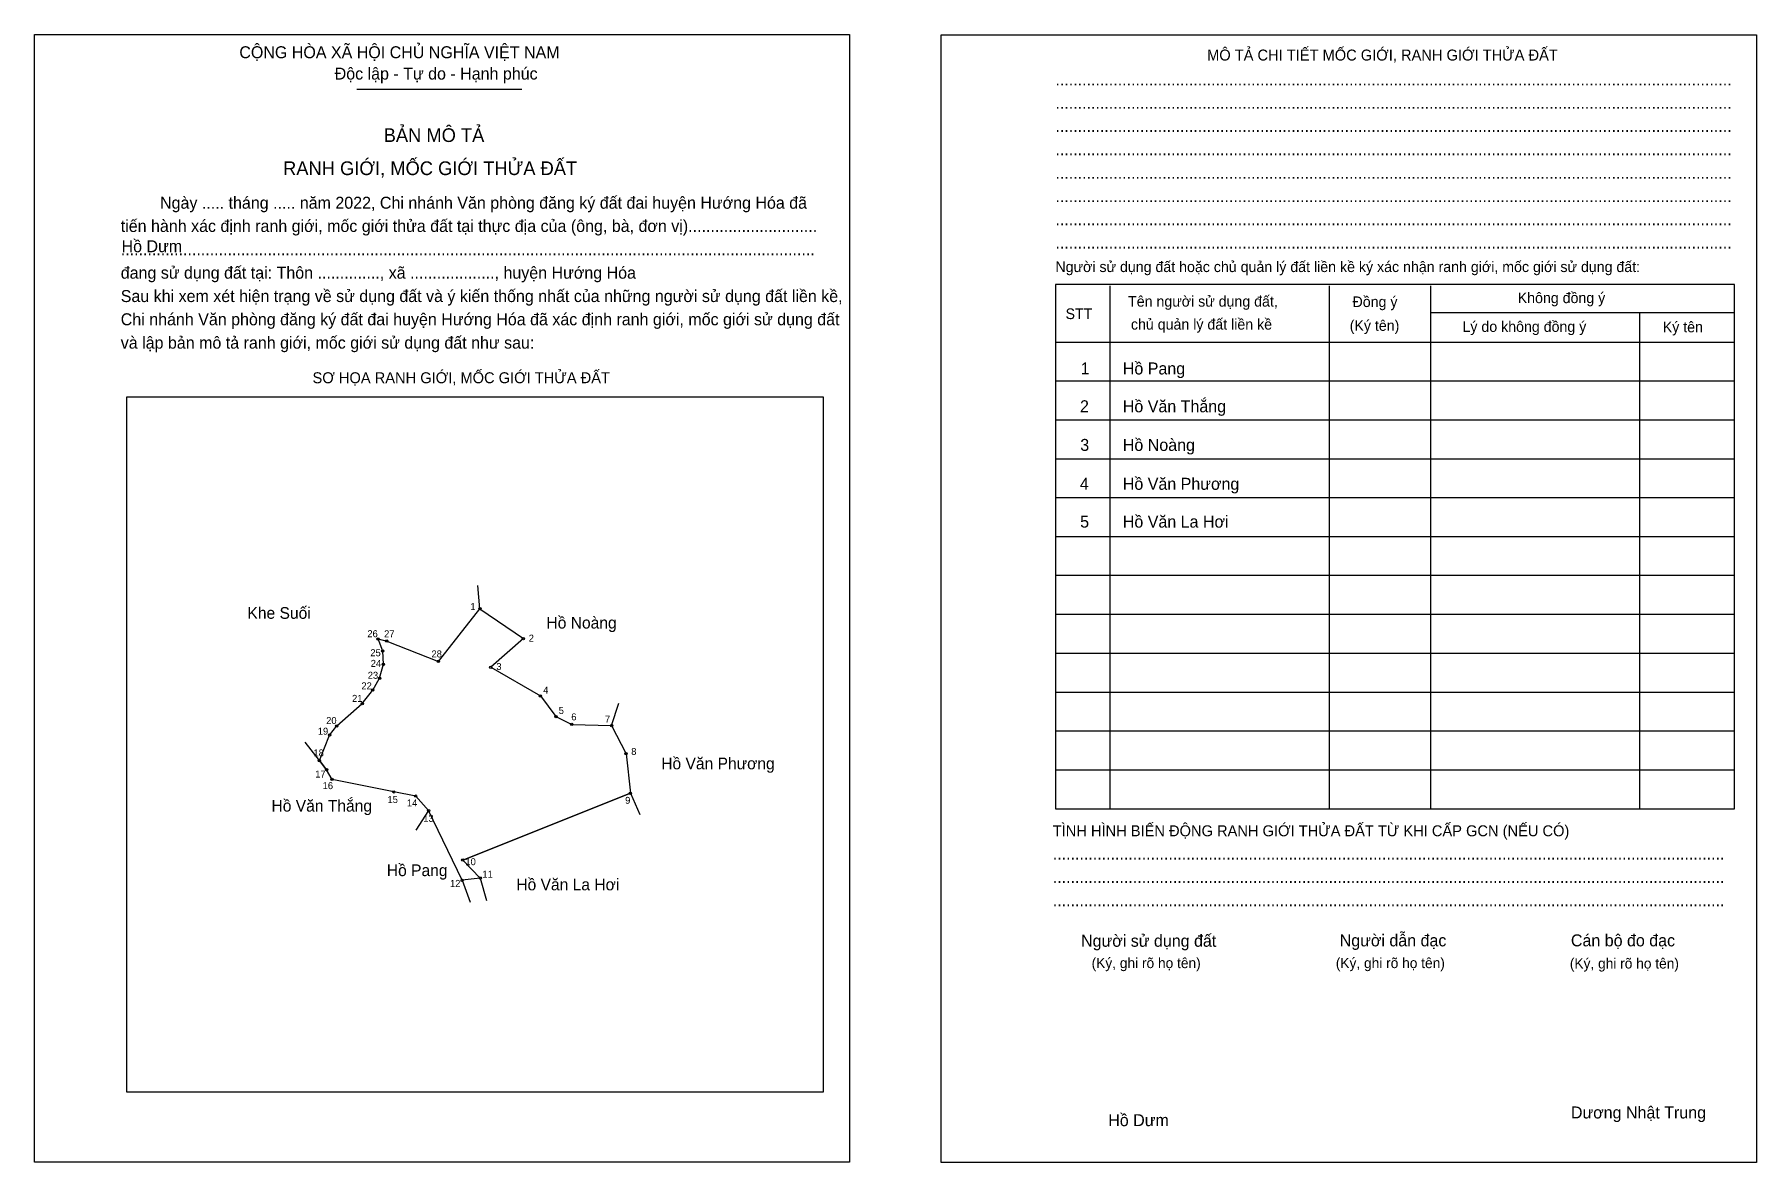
# Model space of a CAD drawing. Extents: x 543925 to 545200, y 1837867 to 1838702.
import ezdxf

# ---------------------------------------------------------------- set-up
doc = ezdxf.new("R2010")
doc.units = 0
for name, color, linetype in [('Level 1', 7, 'Continuous'), ('Level 10', 7, 'Continuous'), ('Level 11', 7, 'Continuous'), ('Level 2', 7, 'Continuous'), ('Level 25', 7, 'Continuous'), ('Level 27', 7, 'Continuous'), ('Level 36', 7, 'Continuous'), ('Level 52', 7, 'Continuous'), ('Level 55', 7, 'Continuous'), ('Level 6', 7, 'Continuous'), ('Level 9', 7, 'Continuous')]:
    doc.layers.add(name, color=color, linetype=linetype)

msp = doc.modelspace()

# ---------------------------------------------------------------- linework, layer by layer
at = {"layer": 'Level 1'}
for p, q in [((543925, 1838701.8), (543925, 1838701.8)), ((544596.5, 1838701.5), (544596.5, 1838701.5)), ((544163.8, 1838661.2), (544285.9, 1838661.2)), ((544721.3, 1838515.8), (544721.3, 1838128.6)), ((544883.7, 1838515.8), (544883.7, 1838128.6)), ((544958.8, 1838515.8), (544958.8, 1838128.6)), ((544958.8, 1838496), (545183.9, 1838496)), ((545113.4, 1838496), (545113.4, 1838128.6)), ((544681, 1838474.1), (545183.9, 1838474.1)), ((544681, 1838445.3), (545183.9, 1838445.3)), ((543993.5, 1838433.5), (543993.5, 1838433.5)), ((544681, 1838416.5), (545183.9, 1838416.5)), ((544681, 1838387.7), (545183.9, 1838387.7)), ((544681, 1838358.9), (545183.9, 1838358.9)), ((544681, 1838330.1), (545183.9, 1838330.1)), ((544681, 1838301.4), (545183.9, 1838301.4)), ((544681, 1838272.6), (545183.9, 1838272.6)), ((544681, 1838243.8), (545183.9, 1838243.8)), ((544681, 1838215), (545183.9, 1838215)), ((544681, 1838186.2), (545183.9, 1838186.2)), ((544681, 1838157.4), (545183.9, 1838157.4)), ((544508.9, 1837918.8), (544508.9, 1837918.8)), ((544528.6, 1837866.9), (544528.6, 1837866.9)), ((545200.2, 1837866.7), (545200.2, 1837866.7))]:
    msp.add_line(p, q, dxfattribs=at)
for points in [[(545183.9, 1838516.7), (544681, 1838516.7), (544681, 1838128.6), (545183.9, 1838128.6)], [(543993.5, 1838433.5), (544508.9, 1838433.5), (544508.9, 1837918.8), (543993.5, 1837918.8)]]:
    msp.add_lwpolyline(points, close=True, dxfattribs=at)
at = {"layer": 'Level 10'}
msp.add_lwpolyline([(544216.8, 1838127.2), (544207.3, 1838137.9), (544191.1, 1838141.1), (544145.4, 1838150.3), (544141.3, 1838157.5), (544136, 1838164.2), (544143.5, 1838183.1), (544148.8, 1838189.9), (544167.7, 1838206.4), (544175.5, 1838216.4), (544180.6, 1838225.2), (544183.4, 1838235.6), (544182.9, 1838245.3), (544179.4, 1838254.3), (544185.8, 1838252.7), (544224.1, 1838237.7), (544254.8, 1838276.7), (544287, 1838254.6), (544262.9, 1838233.3), (544299.7, 1838212.1), (544311.1, 1838196.8), (544322.8, 1838191), (544352.4, 1838190.2), (544363.1, 1838169.3), (544366.3, 1838140.1), (544242.1, 1838090.6), (544255.1, 1838077.2), (544241.7, 1838075.6)], close=True, dxfattribs=at)
at = {"layer": 'Level 11'}
for centre in [(544254.8, 1838276.7), (544179.4, 1838254.3), (544287, 1838254.6), (544182.9, 1838245.3), (544185.8, 1838252.7), (544183.4, 1838235.6), (544224.1, 1838237.7), (544262.9, 1838233.3), (544175.5, 1838216.4), (544180.6, 1838225.2), (544167.7, 1838206.4), (544299.7, 1838212.1), (544311.1, 1838196.8), (544322.8, 1838191), (544143.5, 1838183.1), (544148.8, 1838189.9), (544352.4, 1838190.2), (544363.1, 1838169.3), (544136, 1838164.2), (544141.3, 1838157.5), (544145.4, 1838150.3), (544191.1, 1838141.1), (544366.3, 1838140.1), (544207.3, 1838137.9), (544216.8, 1838127.2), (544216.8, 1838127.2), (544242.1, 1838090.6), (544255.1, 1838077.2), (544241.7, 1838075.6)]:
    msp.add_circle(centre, 0.864, dxfattribs=at)
at = {"layer": 'Level 2'}
for points in [[(543925, 1838701.8), (544528.6, 1838701.8), (544528.6, 1837866.9), (543925, 1837866.9)], [(544596.5, 1838701.5), (545200.2, 1838701.5), (545200.2, 1837866.7), (544596.5, 1837866.7)]]:
    msp.add_lwpolyline(points, close=True, dxfattribs=at)
at = {"layer": 'Level 25'}
for p, q in [((544254.8, 1838276.7), (544287, 1838254.6)), ((544287, 1838254.6), (544262.9, 1838233.3)), ((544322.8, 1838191), (544352.4, 1838190.2)), ((544136, 1838164.2), (544141.3, 1838157.5)), ((544207.3, 1838137.9), (544191.1, 1838141.1)), ((544242.1, 1838090.6), (544366.3, 1838140.1)), ((544255.1, 1838077.2), (544242.1, 1838090.6))]:
    msp.add_line(p, q, dxfattribs=at)
at = {"layer": 'Level 27'}
for p, q in [((544254.8, 1838276.7), (544253.2, 1838293.9)), ((544352.4, 1838190.2), (544357.6, 1838206.7)), ((544136, 1838164.2), (544125.4, 1838177.9)), ((544366.3, 1838140.1), (544373.3, 1838124.3)), ((544216.8, 1838127.2), (544207.4, 1838112.7)), ((544255.1, 1838077.2), (544259.6, 1838060.6)), ((544241.7, 1838075.6), (544247.6, 1838059.3))]:
    msp.add_line(p, q, dxfattribs=at)

# ---------------------------------------------------------------- texts
at = {"layer": 'Level 1'}
for s, height, p in [('CỘNG HÒA XÃ HỘI CHỦ NGHĨA VIỆT NAM', 8.866, (544076.7, 1838684.2)), ('MÔ TẢ CHI TIẾT MỐC GIỚI, RANH GIỚI THỬA ĐẤT', 8.106, (544793.3, 1838682.5)), ('Độc lập - Tự do - Hạnh phúc', 8.866, (544147.3, 1838668.4)), ('........................................................................................................................................................', 8.8664, (544681, 1838664.1)), ('........................................................................................................................................................', 8.8664, (544681, 1838646.8)), ('BẢN MÔ TẢ', 10.13, (544183.6, 1838622.2)), ('........................................................................................................................................................', 8.8664, (544681, 1838629.6)), ('........................................................................................................................................................', 8.8664, (544681, 1838612.3)), ('RANH GIỚI, MỐC GIỚI THỬA ĐẤT', 10.134, (544109.1, 1838597.7)), ('........................................................................................................................................................', 8.8664, (544681, 1838595)), ('Ngày ..... tháng ..... năm 2022, Chi nhánh Văn phòng đăng ký đất đai huyện Hướng Hóa đã', 8.866, (544018, 1838572.8)), ('........................................................................................................................................................', 8.8664, (544681, 1838577.7)), ('tiến hành xác định ranh giới, mốc giới thửa đất tại thực địa của (ông, bà, đơn vị).............................', 8.8664, (543988.9, 1838555.6)), ('........................................................................................................................................................', 8.8664, (544681, 1838560.5)), ('............................................................................................................................................................', 8.8664, (543988.9, 1838538.3)), ('........................................................................................................................................................', 8.8664, (544681, 1838543.2)), ('đang sử dụng đất tại: Thôn .............., xã ..................., huyện Hướng Hóa', 8.866, (543988.9, 1838521)), ('Người sử dụng đất hoặc chủ quản lý đất liền kề ký xác nhận ranh giới, mốc giới sử dụng đất:', 7.854, (544681, 1838525.9)), ('Sau khi xem xét hiện trạng về sử dụng đất và ý kiến thống nhất của những người sử dụng đất liền kề,', 8.866, (543988.9, 1838503.7)), ('Không đồng ý', 7.854, (545023.3, 1838502.9)), ('STT', 7.85, (544688.5, 1838491.1)), ('Tên người sử dụng đất,', 7.854, (544734.8, 1838500.3)), ('Đồng ý', 7.85, (544901, 1838500)), ('Chi nhánh Văn phòng đăng ký đất đai huyện Hướng Hóa đã xác định ranh giới, mốc giới sử dụng đất', 8.866, (543988.9, 1838486.5)), ('chủ quản lý đất liền kề', 7.854, (544736.9, 1838483.3)), ('(Ký tên)', 7.85, (544898.9, 1838482.4)), ('Lý do không đồng ý', 7.854, (544982.4, 1838481.6)), ('Ký tên', 7.85, (545130.7, 1838481.3)), ('và lập bản mô tả ranh giới, mốc giới sử dụng đất như sau:', 8.866, (543988.9, 1838469.2)), ('SƠ HỌA RANH GIỚI, MỐC GIỚI THỬA ĐẤT', 8.106, (544130.9, 1838443.6)), ('TÌNH HÌNH BIẾN ĐỘNG RANH GIỚI THỬA ĐẤT TỪ KHI CẤP GCN (NẾU CÓ)', 8.106, (544679, 1838108.2)), ('.......................................................................................................................................................', 8.8664, (544679, 1838090.9)), ('.......................................................................................................................................................', 8.8664, (544679, 1838073.6)), ('.......................................................................................................................................................', 8.8664, (544679, 1838056.4)), ('Người sử dụng đất', 8.866, (544700, 1838026.4)), ('Người dẫn đạc', 8.866, (544891.5, 1838026.7)), ('Cán bộ đo đạc', 8.866, (545062.7, 1838026.7)), ('(Ký, ghi rõ họ tên)', 7.6, (544707.8, 1838010.6)), ('(Ký, ghi rõ họ tên)', 7.6, (544888.6, 1838010.6)), ('(Ký, ghi rõ họ tên)', 7.6, (545061.9, 1838010.3)), ('Dương Nhật Trung', 8.866, (545062.7, 1837899.3))]:
    msp.add_text(s, height=height, dxfattribs=at).set_placement(p)
at = {"layer": 'Level 36'}
for s, height, p in [('Khe Suối', 8.64, (544082.7, 1838269.2)), ('Hồ Noàng', 8.64, (544304.1, 1838262)), ('Hồ Văn Phương', 8.637, (544389.1, 1838157.8)), ('Hồ Văn Thắng', 8.637, (544100.5, 1838126.5)), ('Hồ Pang', 8.64, (544185.9, 1838078.7)), ('Hồ Văn La Hơi', 8.637, (544281.8, 1838068.2))]:
    msp.add_text(s, height=height, dxfattribs=at).set_placement(p)
at = {"layer": 'Level 52'}
for s, height, p in [('Hồ Pang', 8.87, (544730.9, 1838450.1)), ('1', 8.87, (544699.7, 1838450.1)), ('2', 8.87, (544699.2, 1838422.1)), ('Hồ Văn Thắng', 8.866, (544730.9, 1838422.1)), ('3', 8.87, (544699.4, 1838393.5)), ('Hồ Noàng', 8.87, (544730.9, 1838393.5)), ('4', 8.87, (544699.1, 1838364.7)), ('Hồ Văn Phương', 8.866, (544730.9, 1838364.7)), ('5', 8.87, (544699.3, 1838336.7)), ('Hồ Văn La Hơi', 8.866, (544730.9, 1838336.7))]:
    msp.add_text(s, height=height, dxfattribs=at).set_placement(p)
at = {"layer": 'Level 55'}
for s, p in [('1', (544254.6, 1838276.7)), ('2', (544286.8, 1838254.6)), ('26', (544179, 1838254.3)), ('25', (544182.5, 1838245.3)), ('27', (544185.4, 1838252.7)), ('24', (544183, 1838235.6)), ('28', (544223.7, 1838237.7)), ('3', (544262.7, 1838233.3)), ('22', (544175.1, 1838216.4)), ('23', (544180.2, 1838225.2)), ('21', (544167.3, 1838206.4)), ('4', (544299.5, 1838212.1)), ('5', (544310.9, 1838196.8)), ('6', (544322.6, 1838191)), ('19', (544143.1, 1838183.1)), ('20', (544148.4, 1838189.9)), ('7', (544352.3, 1838190.2)), ('8', (544362.9, 1838169.3)), ('18', (544135.6, 1838164.2)), ('17', (544140.9, 1838157.5)), ('16', (544145, 1838150.3)), ('15', (544190.7, 1838141.1)), ('9', (544366.2, 1838140.1)), ('14', (544206.9, 1838137.9)), ('13', (544216.4, 1838127.2)), ('10', (544241.7, 1838090.6)), ('11', (544254.7, 1838077.2)), ('12', (544241.3, 1838075.6))]:
    msp.add_text(s, height=0.576, dxfattribs=at).set_placement(p)
at = {"layer": 'Level 6'}
for p in [(543989.5, 1838540.6), (544720.1, 1837893.6)]:
    msp.add_text('Hồ Dưm', height=8.87, dxfattribs=at).set_placement(p)
at = {"layer": 'Level 9'}
for s, p in [('1', (544247.8, 1838275.7)), ('26', (544171.5, 1838255.6)), ('27', (544183.9, 1838255.5)), ('2', (544291, 1838252.3)), ('25', (544173.7, 1838241.5)), ('28', (544219, 1838240.6)), ('23', (544171.8, 1838224.8)), ('24', (544174, 1838233.6)), ('3', (544267, 1838231.3)), ('22', (544167.1, 1838217)), ('4', (544301.7, 1838213.8)), ('21', (544160.2, 1838207.7)), ('20', (544141, 1838191.3)), ('5', (544313.2, 1838198.7)), ('6', (544322.5, 1838194)), ('7', (544347.4, 1838192.3)), ('19', (544134.8, 1838183.4)), ('18', (544131.6, 1838167.3)), ('8', (544366.9, 1838168.4)), ('17', (544132.9, 1838151.7)), ('16', (544138.4, 1838143.1)), ('15', (544186.4, 1838132.8)), ('14', (544200.8, 1838130.3)), ('9', (544362.4, 1838132.2)), ('13', (544212.9, 1838118.9)), ('10', (544244.1, 1838086.8)), ('11', (544256.7, 1838077.5)), ('12', (544232.7, 1838070.7))]:
    msp.add_text(s, height=5.18, dxfattribs=at).set_placement(p)

doc.saveas('drawing.dxf')
